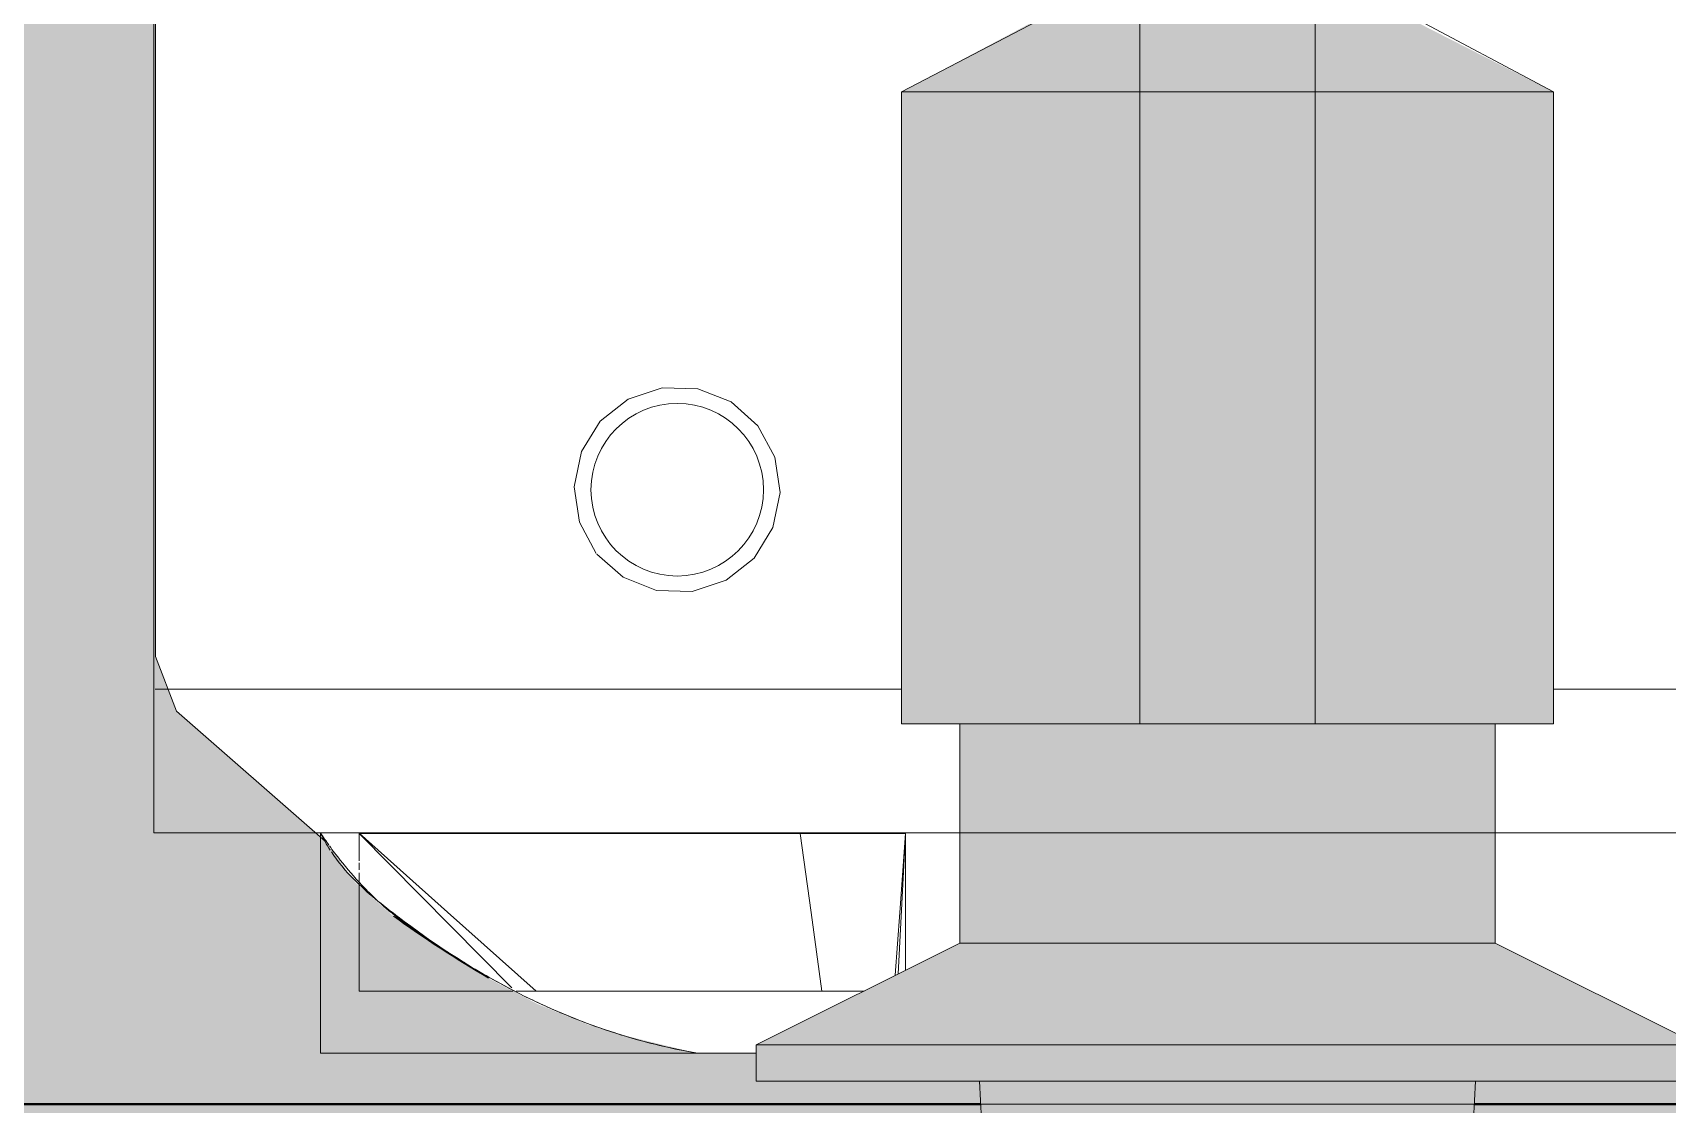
# Model space of a CAD drawing. Header units: metres. Extents: x 15 to 69.3, y -12.4 to 16.4.
# Drawn here: x 17.1596 to 17.2734, y 13.4278 to 13.5024 of the extents above; entities that cross this region are included whole.
import ezdxf

# ---------------------------------------------------------------- set-up
doc = ezdxf.new("R2010")
doc.units = ezdxf.units.M
doc.layers.add('1095_ARQ_BASE_dwg', color=7, linetype='Continuous', lineweight=5, true_color=0x767676)
doc.layers.add('A-FLOR', color=7, linetype='Continuous', lineweight=9, true_color=0x007f00)
for name, color, linetype, lineweight in [('A-WALL', 7, 'Continuous', 9), ('KIRYA - PAREDE', 7, 'Continuous', 40), ('P-PIPE', 7, 'Continuous', 5), ('P-SANR-FIXT', 7, 'Continuous', 5)]:
    doc.layers.add(name, color=color, linetype=linetype, lineweight=lineweight)

# ---------------------------------------------------------------- blocks, each defined once
blk = doc.blocks.new('1095_ARQ_BASE_dwg-3608001-TÉRREO')
at = {"layer": 'KIRYA - PAREDE', "color": 253, "true_color": 0xaaaaaa}
for p, q in [((17.22563, 13.42781), (17.05123, 13.42781)), ((17.33385, 13.42781), (17.25998, 13.42781))]:
    blk.add_line(p, q, dxfattribs=at)
blk = doc.blocks.new('UT_Purificador de água para cozinha - UT_Purificador de água para cozinha-3520486-TÉRREO')
at = {"layer": 'P-SANR-FIXT'}
for p, q in [((0.08689, -0.00355), (0.08283, -0.00355)), ((0.11318, -0.00355), (0.08689, -0.00355)), ((0.08689, -0.00355), (0.11318, -0.00355)), ((0.11318, -0.0186), (0.11318, -0.00355)), ((0.11318, -0.00355), (0.11318, -0.0186)), ((0.11049, -0.00787), (0.09976, -0.00787)), ((0.09976, -0.00787), (0.11049, -0.00787)), ((0.11049, -0.01521), (0.11049, -0.00787)), ((0.11049, -0.00787), (0.11049, -0.01521)), ((-0.12477, -0.0189), (0.03136, -0.0189)), ((0.06864, -0.0189), (0.12478, -0.0189)), ((0.1232, -0.02738), (0.11284, -0.0183)), ((0.11353, -0.0189), (0.12478, -0.0189)), ((0.12478, -0.19298), (0.12478, -0.0189)), ((0.12478, -0.0189), (0.12478, -0.23096)), ((0.12468, -0.03118), (0.1232, -0.02738)), ((0.12468, -0.19042), (0.12468, -0.03118))]:
    blk.add_line(p, q, dxfattribs=at)
at = {"layer": 'P-SANR-FIXT', "color": 8, "true_color": 0x808080}
for p, q in [((0.08283, -0.00355), (0.08689, -0.00355)), ((0.08689, -0.00355), (0.08283, -0.00355)), ((0.08689, -0.00355), (0.08283, -0.00355)), ((0.08283, -0.00355), (0.08689, -0.00355)), ((0.08283, -0.00355), (0.08689, -0.00355)), ((0.08689, -0.00355), (0.08283, -0.00355)), ((0.09953, -0.00787), (0.07536, -0.00787)), ((0.07536, -0.00787), (0.09816, -0.00787)), ((0.09953, -0.00787), (0.07536, -0.00787)), ((0.07536, -0.00787), (0.09953, -0.00787)), ((0.07243, -0.01886), (0.07294, -0.00908)), ((0.11049, -0.01886), (0.09985, -0.00811)), ((0.07243, -0.01887), (0.07243, -0.00933)), ((0.07243, -0.00933), (0.07243, -0.01887)), ((0.07243, -0.00933), (0.07243, -0.01887)), ((0.07243, -0.01887), (0.07243, -0.00933)), ((0.11049, -0.01611), (0.11049, -0.01521)), ((0.11049, -0.01521), (0.11049, -0.01611)), ((0.11049, -0.01682), (0.11049, -0.01632)), ((0.11049, -0.01632), (0.11049, -0.01682)), ((0.11049, -0.01887), (0.11049, -0.01696)), ((0.11049, -0.01696), (0.11049, -0.01887)), ((-0.11339, -0.0189), (0.03136, -0.0189)), ((-0.11318, -0.0189), (0.03136, -0.0189)), ((0.03136, -0.0189), (-0.11318, -0.0189)), ((0, -0.0189), (0.03136, -0.0189)), ((0.03136, -0.0189), (0, -0.0189)), ((0, -0.0189), (0.03136, -0.0189)), ((0.03136, -0.0189), (0, -0.0189)), ((0.06864, -0.0189), (0.11318, -0.0189)), ((0.11318, -0.0189), (0.06864, -0.0189)), ((0.06864, -0.0189), (0.1134, -0.0189)), ((0.06864, -0.0189), (0.11318, -0.0189)), ((0.11318, -0.0189), (0.06864, -0.0189)), ((0.06864, -0.0189), (0.11318, -0.0189)), ((0.11318, -0.0189), (0.06864, -0.0189)), ((0.11049, -0.01887), (0.07243, -0.01887)), ((0.07243, -0.01887), (0.11049, -0.01887)), ((0.11049, -0.01887), (0.07243, -0.01887)), ((0.11318, -0.0189), (0.11318, -0.01867)), ((0.11318, -0.01867), (0.11318, -0.0189))]:
    blk.add_line(p, q, dxfattribs=at)
at = {"layer": 'P-SANR-FIXT', "color": 8, "true_color": 0x808080, "flags": 128}
for points in [[(0.07826, -0.00787), (0.07901, -0.01336), (0.07976, -0.01886)], [(0.09816, -0.00787), (0.10433, -0.01337), (0.11049, -0.01887)], [(0.07243, -0.01886), (0.07283, -0.01336), (0.07314, -0.00898)], [(0.07243, -0.01886), (0.07279, -0.01885), (0.07345, -0.01885), (0.07441, -0.01885), (0.07578, -0.01885), (0.07764, -0.01885), (0.07976, -0.01886)], [(0.11049, -0.01886), (0.09146, -0.01886), (0.07243, -0.01886)], [(0.07243, -0.01886), (0.07243, -0.01886), (0.07243, -0.01886)], [(0.07976, -0.01886), (0.09521, -0.01886), (0.10772, -0.01886)], [(0.10789, -0.01886), (0.11, -0.01886), (0.11049, -0.01886)], [(0.11318, -0.0189), (0.11318, -0.0189), (0.11318, -0.0189)], [(0.11318, -0.0189), (0.11318, -0.0189), (0.11318, -0.0189)], [(0.08493, -0.03648), (0.08729, -0.0357), (0.08978, -0.03577), (0.0921, -0.03669), (0.09393, -0.0383)], [(0.09393, -0.0383), (0.0921, -0.03669), (0.08978, -0.03577), (0.08729, -0.0357), (0.08493, -0.03648)], [(0.08493, -0.03648), (0.08729, -0.0357), (0.08978, -0.03577), (0.0921, -0.03669), (0.09393, -0.0383)], [(0.09393, -0.0383), (0.0921, -0.03669), (0.08978, -0.03577), (0.08729, -0.0357), (0.08493, -0.03648)], [(0.08493, -0.03648), (0.08298, -0.03803), (0.08167, -0.04015), (0.08117, -0.04259), (0.08153, -0.04505), (0.08271, -0.04724), (0.08458, -0.0489), (0.08689, -0.04982), (0.08939, -0.04989), (0.09175, -0.0491)], [(0.09175, -0.0491), (0.08939, -0.04989), (0.08689, -0.04982), (0.08458, -0.0489), (0.08271, -0.04724), (0.08153, -0.04505), (0.08117, -0.04259), (0.08167, -0.04015), (0.08298, -0.03803), (0.08493, -0.03648)], [(0.08493, -0.03648), (0.08298, -0.03803), (0.08167, -0.04015), (0.08117, -0.04259), (0.08153, -0.04505), (0.08271, -0.04724), (0.08458, -0.0489), (0.08689, -0.04982), (0.08939, -0.04989), (0.09175, -0.0491)], [(0.09175, -0.0491), (0.08939, -0.04989), (0.08689, -0.04982), (0.08458, -0.0489), (0.08271, -0.04724), (0.08153, -0.04505), (0.08117, -0.04259), (0.08167, -0.04015), (0.08298, -0.03803), (0.08493, -0.03648)], [(0.09397, -0.03835), (0.09514, -0.04053), (0.09551, -0.04299), (0.095, -0.04544), (0.09369, -0.04756), (0.09175, -0.0491)], [(0.09175, -0.0491), (0.09369, -0.04756), (0.095, -0.04544), (0.09551, -0.04299), (0.09514, -0.04053), (0.09397, -0.03835)], [(0.09397, -0.03835), (0.09514, -0.04053), (0.09551, -0.04299), (0.095, -0.04544), (0.09369, -0.04756), (0.09175, -0.0491)], [(0.09175, -0.0491), (0.09369, -0.04756), (0.095, -0.04544), (0.09551, -0.04299), (0.09514, -0.04053), (0.09397, -0.03835)]]:
    blk.add_lwpolyline(points, dxfattribs=at)
at = {"layer": 'P-SANR-FIXT'}
blk.add_arc((0.05589, -0.08587), 0.08957, 54.3424, 59.4048, dxfattribs=at)
at = {"layer": 'P-SANR-FIXT', "color": 8, "true_color": 0x808080}
for start, end in [(90.001, 270.001), (90.001, 270.001), (90.001, 270.001), (90.001, 270.001), (270.001, 90.001), (270.001, 90.001), (270.001, 90.001), (270.001, 90.001)]:
    blk.add_arc((0.08833, -0.04279), 0.00601, start, end, dxfattribs=at)
for points, knots in [([(0.11256, -0.018), (0.11232, -0.01766), (0.1116, -0.01671), (0.11057, -0.01552), (0.10963, -0.01457), (0.10907, -0.01404), (0.10821, -0.01328), (0.10683, -0.01224), (0.10537, -0.01127), (0.10439, -0.01064), (0.10374, -0.01022), (0.10258, -0.0095), (0.10087, -0.0085), (0.09855, -0.00729), (0.09593, -0.00612), (0.09201, -0.00466), (0.08897, -0.00391), (0.08689, -0.00355)], [-0.9651751, -0.9651751, -0.9651751, -0.9651751, -0.925, -0.85, -0.8125, -0.79375, -0.775, -0.7, -0.625, -0.60625, -0.5875, -0.55, -0.475, -0.4, -0.3, -0.2, 0, 0, 0, 0]), ([(0.08689, -0.00355), (0.08779, -0.0037), (0.08957, -0.00407), (0.09133, -0.00455), (0.0922, -0.00482), (0.09505, -0.00569), (0.10049, -0.00802), (0.10545, -0.01127), (0.10778, -0.01305), (0.10887, -0.01388), (0.11057, -0.01523), (0.11196, -0.01687), (0.11242, -0.01757)], [-3.172811, -3.172811, -3.172811, -3.172811, -2.898254, -2.623696, -2.62356, -2.623424, -1.726779, -0.830133, -0.829874, -0.829614, -0.414807, -0.155062, -0.155062, -0.155062, -0.155062]), ([(0.11256, -0.018), (0.11232, -0.01766), (0.1116, -0.01671), (0.11057, -0.01552), (0.10963, -0.01457), (0.10907, -0.01404), (0.10821, -0.01328), (0.10683, -0.01224), (0.10537, -0.01127), (0.10439, -0.01064), (0.10374, -0.01022), (0.10258, -0.0095), (0.10087, -0.0085), (0.09855, -0.00729), (0.09593, -0.00612), (0.09201, -0.00466), (0.08897, -0.00391), (0.08689, -0.00355)], [-0.9651751, -0.9651751, -0.9651751, -0.9651751, -0.925, -0.85, -0.8125, -0.79375, -0.775, -0.7, -0.625, -0.60625, -0.5875, -0.55, -0.475, -0.4, -0.3, -0.2, 0, 0, 0, 0]), ([(0.08689, -0.00355), (0.08779, -0.0037), (0.08957, -0.00407), (0.09133, -0.00455), (0.0922, -0.00482), (0.09505, -0.00569), (0.10049, -0.00802), (0.10545, -0.01127), (0.10778, -0.01305), (0.10887, -0.01388), (0.11057, -0.01523), (0.11196, -0.01687), (0.11242, -0.01757)], [-3.172811, -3.172811, -3.172811, -3.172811, -2.898254, -2.623696, -2.62356, -2.623424, -1.726779, -0.830133, -0.829874, -0.829614, -0.414807, -0.155062, -0.155062, -0.155062, -0.155062]), ([(0.0753, -0.00787), (0.0755, -0.00787), (0.07579, -0.00787), (0.07666, -0.00787), (0.07745, -0.00787), (0.07822, -0.00787), (0.07826, -0.00787)], [0.778218, 0.778218, 0.778218, 0.778218, 0.9241879, 0.9711484, 1.3065889, 1.3272734, 1.3272734, 1.3272734, 1.3272734]), ([(0.09816, -0.00787), (0.09814, -0.00787), (0.0981, -0.00787), (0.09805, -0.00787), (0.09798, -0.00787), (0.09794, -0.00787), (0.09787, -0.00787), (0.09783, -0.00787), (0.09777, -0.00787), (0.09771, -0.00787), (0.09766, -0.00787), (0.09758, -0.00787), (0.09751, -0.00787), (0.09742, -0.00787), (0.09736, -0.00787), (0.09728, -0.00787), (0.09723, -0.00787), (0.09715, -0.00787), (0.0971, -0.00787), (0.09703, -0.00787), (0.09698, -0.00787), (0.09691, -0.00787), (0.09686, -0.00787), (0.09681, -0.00787), (0.09677, -0.00787), (0.09672, -0.00787), (0.09669, -0.00787), (0.09665, -0.00787), (0.09661, -0.00787), (0.09658, -0.00787), (0.09653, -0.00787), (0.09647, -0.00787), (0.09641, -0.00787), (0.09632, -0.00787), (0.09625, -0.00787), (0.09616, -0.00787), (0.09611, -0.00787), (0.09605, -0.00787), (0.09601, -0.00787), (0.09598, -0.00787), (0.09596, -0.00787), (0.09594, -0.00787), (0.09592, -0.00787), (0.09591, -0.00787), (0.09588, -0.00787), (0.09585, -0.00787), (0.09582, -0.00787), (0.09578, -0.00787), (0.09576, -0.00787), (0.09572, -0.00787), (0.09569, -0.00787), (0.09566, -0.00787), (0.09562, -0.00787), (0.09557, -0.00787), (0.0955, -0.00787), (0.09543, -0.00787), (0.09532, -0.00787), (0.09521, -0.00787), (0.0951, -0.00787), (0.09501, -0.00787), (0.09493, -0.00787), (0.09487, -0.00787), (0.09483, -0.00787), (0.09478, -0.00787), (0.09472, -0.00787), (0.09463, -0.00787), (0.09449, -0.00787), (0.09432, -0.00787), (0.09413, -0.00787), (0.094, -0.00787), (0.09387, -0.00787), (0.09377, -0.00787), (0.09367, -0.00787), (0.0936, -0.00787), (0.09353, -0.00787), (0.09343, -0.00787), (0.09336, -0.00787), (0.09322, -0.00787), (0.09301, -0.00787), (0.09281, -0.00787), (0.09258, -0.00787), (0.09236, -0.00787), (0.09211, -0.00787), (0.09187, -0.00787), (0.0917, -0.00787), (0.09144, -0.00787), (0.09129, -0.00787), (0.09099, -0.00787), (0.09071, -0.00787), (0.0904, -0.00787), (0.09005, -0.00787), (0.08976, -0.00787), (0.08938, -0.00787), (0.089, -0.00787), (0.0885, -0.00787), (0.08804, -0.00787), (0.08743, -0.00787), (0.08658, -0.00787), (0.08579, -0.00787), (0.08495, -0.00787), (0.08414, -0.00787), (0.08331, -0.00787), (0.0823, -0.00787), (0.08111, -0.00787), (0.07993, -0.00787), (0.07876, -0.00787), (0.07813, -0.00787), (0.07699, -0.00787), (0.07633, -0.00787), (0.07571, -0.00787), (0.07563, -0.00787)], [0.599257, 0.599257, 0.599257, 0.599257, 2.639487, 5.595857, 5.938678, 9.826627, 10.120541, 12.382883, 13.714577, 14.645225, 17.311294, 17.474646, 19.977363, 21.234714, 22.555741, 23.055547, 24.87638, 25.13412, 26.382712, 26.697212, 27.631305, 28.518045, 28.879898, 29.34956, 30.128491, 30.181076, 30.698683, 31.012591, 31.268875, 31.839067, 31.844107, 32.409259, 33.082011, 33.258123, 34.106986, 34.319916, 34.657586, 34.932887, 35.12286, 35.208187, 35.292067, 35.375947, 35.459827, 35.524332, 35.543707, 35.721543, 35.89938, 35.925805, 36.048127, 36.17045, 36.292773, 36.315238, 36.415096, 36.674437, 36.731097, 36.933777, 37.185889, 37.540227, 37.640681, 37.869578, 38.098475, 38.146676, 38.216977, 38.335479, 38.451451, 38.567423, 38.809903, 39.2343, 39.47313, 39.806932, 39.901177, 40.140734, 40.313547, 40.370447, 40.486359, 40.655483, 40.824606, 40.839716, 41.308986, 41.778255, 41.797118, 42.354557, 42.769629, 42.93086, 43.453969, 43.507162, 44.083464, 44.138308, 44.822647, 45.361666, 45.506986, 46.347413, 46.639867, 47.187839, 48.028265, 48.868691, 49.19627, 50.732702, 52.596713, 52.674253, 54.413245, 56.152236, 56.324735, 58.826622, 61.396705, 61.501007, 63.932689, 64.175393, 66.468674, 66.849779, 66.849779, 66.849779, 66.849779]), ([(0.07826, -0.00787), (0.07889, -0.00787), (0.08008, -0.00787), (0.08259, -0.00787), (0.08501, -0.00787), (0.08864, -0.00787), (0.09114, -0.00787), (0.09339, -0.00787), (0.09409, -0.00787), (0.09455, -0.00787)], [0, 0, 0, 0, 0.290077, 0.514977, 1.095212, 1.363381, 2.102096, 2.211786, 2.473539, 2.473539, 2.473539, 2.473539]), ([(0.09465, -0.00787), (0.0949, -0.00787), (0.09527, -0.00787), (0.09612, -0.00787), (0.09691, -0.00787), (0.09756, -0.00787), (0.09812, -0.00787), (0.09847, -0.00787), (0.09887, -0.00787), (0.09908, -0.00787), (0.0992, -0.00787), (0.09923, -0.00787)], [2.492265, 2.492265, 2.492265, 2.492265, 2.635988, 2.717278, 3.06019, 3.306819, 3.484393, 3.908595, 4.108569, 4.757, 4.98453, 4.98453, 4.98453, 4.98453]), ([(0.09928, -0.00787), (0.09929, -0.00787), (0.0994, -0.00787), (0.0995, -0.00787), (0.09956, -0.00787)], [5.0999317, 5.0999317, 5.0999317, 5.0999317, 5.2191857, 5.9616068, 5.9616068, 5.9616068, 5.9616068]), ([(0.0314, -0.0189), (0.03018, -0.0189), (0.02171, -0.0189), (0.00598, -0.0189), (-0.01578, -0.0189), (-0.03755, -0.0189), (-0.05508, -0.0189), (-0.06836, -0.0189), (-0.07622, -0.0189), (-0.08197, -0.0189), (-0.08562, -0.0189), (-0.08835, -0.0189), (-0.09062, -0.0189), (-0.09243, -0.0189), (-0.0938, -0.0189), (-0.09518, -0.0189), (-0.09704, -0.0189), (-0.0989, -0.0189), (-0.10079, -0.0189), (-0.10218, -0.0189), (-0.10355, -0.0189), (-0.10607, -0.0189), (-0.10815, -0.0189), (-0.10978, -0.0189)], [408.005319, 408.005319, 408.005319, 408.005319, 411.665886, 433.424567, 455.183248, 476.952838, 498.722428, 507.770725, 516.819021, 522.28949, 525.024725, 527.759959, 530.478628, 531.837963, 533.197297, 534.588405, 535.979512, 538.761727, 540.192161, 541.622595, 542.953606, 544.284617, 549.188612, 549.188612, 549.188612, 549.188612]), ([(-0.01159, -0.0189), (-0.01097, -0.0189), (-0.00853, -0.0189), (-0.00427, -0.0189), (0.00118, -0.0189), (0.00662, -0.0189), (0.01208, -0.0189), (0.01754, -0.0189), (0.02297, -0.0189), (0.02837, -0.0189), (0.03372, -0.0189), (0.03906, -0.0189), (0.04443, -0.0189), (0.04893, -0.0189), (0.05255, -0.0189), (0.05619, -0.0189), (0.06073, -0.0189), (0.0662, -0.0189), (0.07166, -0.0189), (0.07619, -0.0189), (0.0798, -0.0189), (0.08247, -0.0189), (0.08514, -0.0189), (0.0875, -0.0189), (0.08955, -0.0189), (0.09187, -0.0189), (0.09445, -0.0189), (0.09688, -0.0189), (0.09858, -0.0189), (0.09962, -0.0189), (0.10042, -0.0189), (0.101, -0.0189), (0.10157, -0.0189), (0.1021, -0.0189), (0.1026, -0.0189), (0.10306, -0.0189), (0.10352, -0.0189), (0.10404, -0.0189), (0.10462, -0.0189), (0.10508, -0.0189), (0.10536, -0.0189), (0.10547, -0.0189), (0.10557, -0.0189), (0.10571, -0.0189), (0.10588, -0.0189), (0.10614, -0.0189), (0.10646, -0.0189), (0.1068, -0.0189), (0.107, -0.0189), (0.1071, -0.0189)], [427.957047, 427.957047, 427.957047, 427.957047, 429.834652, 435.280127, 440.725603, 446.170887, 451.616172, 457.086425, 462.556679, 467.919633, 473.282587, 478.613053, 483.94352, 489.384054, 492.104321, 494.824588, 500.288148, 505.751708, 511.215268, 516.678828, 519.353159, 522.027491, 524.701822, 527.376154, 529.11511, 530.854066, 534.331979, 536.88833, 538.166505, 539.444681, 540.020971, 540.597262, 541.173553, 541.749843, 542.219103, 542.688363, 543.157623, 543.626883, 544.293746, 544.96061, 545.07658, 545.192549, 545.311049, 545.429549, 545.658441, 545.887333, 546.342116, 546.796899, 547.212749, 547.212749, 547.212749, 547.212749]), ([(0.11465, -0.0189), (0.11464, -0.0189), (0.11463, -0.0189), (0.11462, -0.0189), (0.1146, -0.0189), (0.11459, -0.0189), (0.11457, -0.0189), (0.11454, -0.0189), (0.11452, -0.0189), (0.1145, -0.0189), (0.11448, -0.0189), (0.11446, -0.0189), (0.11443, -0.0189), (0.11441, -0.0189), (0.11439, -0.0189), (0.11437, -0.0189), (0.11435, -0.0189), (0.11433, -0.0189), (0.11432, -0.0189), (0.11431, -0.0189), (0.11431, -0.0189), (0.11431, -0.0189), (0.1143, -0.0189), (0.1143, -0.0189), (0.11429, -0.0189), (0.11427, -0.0189), (0.11425, -0.0189), (0.11422, -0.0189), (0.11418, -0.0189), (0.11414, -0.0189), (0.11409, -0.0189), (0.11404, -0.0189), (0.114, -0.0189), (0.1139, -0.0189), (0.11373, -0.0189), (0.11354, -0.0189), (0.11339, -0.0189), (0.1133, -0.0189), (0.11322, -0.0189), (0.11317, -0.0189), (0.11311, -0.0189), (0.11304, -0.0189), (0.11296, -0.0189), (0.11283, -0.0189), (0.11268, -0.0189), (0.11251, -0.0189), (0.11235, -0.0189), (0.1122, -0.0189), (0.11194, -0.0189), (0.11158, -0.0189), (0.11112, -0.0189), (0.11067, -0.0189), (0.11015, -0.0189), (0.10958, -0.0189), (0.10896, -0.0189), (0.10834, -0.0189), (0.10746, -0.0189), (0.10634, -0.0189), (0.10497, -0.0189), (0.10361, -0.0189), (0.10179, -0.0189), (0.09953, -0.0189), (0.09592, -0.0189), (0.09153, -0.0189), (0.08637, -0.0189), (0.07967, -0.0189), (0.07378, -0.0189), (0.06956, -0.0189), (0.0687, -0.0189)], [322.162851, 322.162851, 322.162851, 322.162851, 322.555772, 322.771841, 322.987909, 323.203977, 323.420045, 323.606506, 323.792968, 323.935338, 324.077708, 324.1948, 324.311892, 324.412481, 324.513071, 324.582696, 324.652321, 324.689712, 324.727104, 324.742082, 324.75706, 324.760661, 324.764263, 324.781221, 324.798179, 324.829193, 324.860208, 324.90892, 324.957631, 325.055054, 325.11703, 325.179005, 325.24098, 325.302956, 325.579406, 325.855857, 325.975735, 326.095614, 326.154876, 326.214138, 326.273401, 326.332663, 326.432909, 326.533155, 326.733648, 326.891015, 327.048382, 327.205748, 327.363115, 327.822162, 328.281209, 328.740256, 329.199303, 329.822609, 330.445916, 331.069222, 331.692529, 333.061739, 334.430949, 335.800159, 337.169369, 339.878437, 342.587506, 348.005642, 353.032366, 358.05909, 368.112538, 370.70675, 370.70675, 370.70675, 370.70675]), ([(0.10744, -0.01887), (0.10741, -0.01887), (0.10737, -0.01887), (0.1073, -0.01887), (0.10725, -0.01887), (0.10717, -0.01887), (0.10711, -0.01887), (0.10705, -0.01887), (0.10697, -0.01887), (0.10687, -0.01887), (0.10674, -0.01887), (0.10661, -0.01887), (0.1064, -0.01887), (0.10621, -0.01887), (0.10601, -0.01887), (0.10585, -0.01887), (0.10571, -0.01887), (0.1056, -0.01887), (0.10553, -0.01887), (0.10544, -0.01887), (0.10533, -0.01887), (0.10519, -0.01887), (0.10494, -0.01887), (0.10466, -0.01887), (0.10434, -0.01887), (0.10412, -0.01887), (0.10391, -0.01887), (0.10374, -0.01887), (0.10359, -0.01887), (0.10348, -0.01887), (0.10337, -0.01887), (0.10322, -0.01887), (0.1031, -0.01887), (0.10289, -0.01887), (0.10257, -0.01887), (0.10226, -0.01887), (0.10192, -0.01887), (0.10159, -0.01887), (0.10121, -0.01887), (0.10085, -0.01887), (0.10061, -0.01887), (0.10022, -0.01887), (0.1, -0.01887), (0.09956, -0.01887), (0.09914, -0.01887), (0.09868, -0.01887), (0.09818, -0.01887), (0.09775, -0.01887), (0.0972, -0.01887), (0.09664, -0.01887), (0.0959, -0.01887), (0.09523, -0.01887), (0.09433, -0.01887), (0.09309, -0.01887), (0.09194, -0.01887), (0.09071, -0.01887), (0.08953, -0.01887), (0.08831, -0.01887), (0.08684, -0.01887), (0.08509, -0.01887), (0.08337, -0.01887), (0.08167, -0.01887), (0.08074, -0.01887), (0.07909, -0.01887), (0.07811, -0.01887), (0.07605, -0.01887), (0.07437, -0.01887), (0.07281, -0.01887), (0.07243, -0.01887)], [35.721543, 35.721543, 35.721543, 35.721543, 35.89938, 35.925805, 36.048127, 36.17045, 36.292773, 36.315238, 36.415096, 36.674437, 36.731097, 36.933777, 37.185889, 37.540227, 37.640681, 37.869578, 38.098475, 38.146676, 38.216977, 38.335479, 38.451451, 38.567423, 38.809903, 39.2343, 39.47313, 39.806932, 39.901177, 40.140734, 40.313547, 40.370447, 40.486359, 40.655483, 40.824606, 40.839716, 41.308986, 41.778255, 41.797118, 42.354557, 42.769629, 42.93086, 43.453969, 43.507162, 44.083464, 44.138308, 44.822647, 45.361666, 45.506986, 46.347413, 46.639867, 47.187839, 48.028265, 48.868691, 49.19627, 50.732702, 52.596713, 52.674253, 54.413245, 56.152236, 56.324735, 58.826622, 61.396705, 61.501007, 63.932689, 64.175393, 66.468674, 66.849779, 70.368752, 71.51929, 71.51929, 71.51929, 71.51929]), ([(0.11049, -0.01887), (0.11048, -0.01887), (0.11045, -0.01887), (0.11038, -0.01887), (0.11031, -0.01887), (0.11022, -0.01887), (0.11016, -0.01887), (0.11007, -0.01887), (0.11002, -0.01887), (0.10996, -0.01887), (0.10989, -0.01887), (0.10984, -0.01887), (0.10976, -0.01887), (0.10969, -0.01887), (0.10959, -0.01887), (0.10953, -0.01887), (0.10945, -0.01887), (0.10938, -0.01887), (0.10929, -0.01887), (0.10924, -0.01887), (0.10916, -0.01887), (0.10909, -0.01887), (0.10901, -0.01887), (0.10895, -0.01887), (0.10888, -0.01887), (0.10883, -0.01887), (0.10877, -0.01887), (0.10873, -0.01887), (0.10868, -0.01887), (0.10862, -0.01887), (0.10858, -0.01887), (0.10852, -0.01887), (0.10845, -0.01887), (0.10836, -0.01887), (0.10823, -0.01887), (0.10813, -0.01887), (0.108, -0.01887), (0.10791, -0.01887), (0.10782, -0.01887), (0.10774, -0.01887), (0.10769, -0.01887), (0.10766, -0.01887), (0.10762, -0.01887), (0.10758, -0.01887), (0.10755, -0.01887), (0.10751, -0.01887), (0.10747, -0.01887), (0.10744, -0.01887)], [0, 0, 0, 0, 0.182674, 2.639487, 5.595857, 5.938678, 9.826627, 10.120541, 12.382883, 13.714577, 14.645225, 17.311294, 17.474646, 19.977363, 21.234714, 22.555741, 23.055547, 24.87638, 25.13412, 26.382712, 26.697212, 27.631305, 28.518045, 28.879898, 29.34956, 30.128491, 30.181076, 30.698683, 31.012591, 31.268875, 31.839067, 31.844107, 32.409259, 33.082011, 33.258123, 34.106986, 34.319916, 34.657586, 34.932887, 35.12286, 35.208187, 35.292067, 35.375947, 35.459827, 35.524332, 35.543707, 35.721543, 35.721543, 35.721543, 35.721543]), ([(0.1081, -0.0189), (0.10818, -0.0189), (0.10832, -0.0189), (0.10846, -0.0189), (0.10858, -0.0189), (0.10867, -0.0189), (0.10875, -0.0189), (0.10885, -0.0189), (0.10898, -0.0189), (0.10912, -0.0189), (0.10924, -0.0189), (0.10939, -0.0189), (0.10954, -0.0189), (0.1097, -0.0189), (0.10983, -0.0189), (0.10994, -0.0189), (0.11003, -0.0189), (0.11015, -0.0189), (0.11031, -0.0189), (0.11051, -0.0189), (0.11071, -0.0189), (0.1109, -0.0189), (0.11109, -0.0189), (0.11128, -0.0189), (0.11152, -0.0189), (0.11236, -0.0189), (0.11299, -0.0189), (0.1134, -0.0189)], [0, 0, 0, 0, 0.848846, 1.697693, 2.267873, 2.838054, 3.408234, 3.978415, 5.226982, 6.47555, 7.724117, 8.972685, 11.551011, 14.129337, 16.795352, 19.461367, 21.723663, 23.985959, 28.510551, 33.923625, 39.336699, 44.749773, 50.162846, 55.612307, 61.061768, 71.96069, 135.274134, 135.274134, 135.274134, 135.274134]), ([(0.02728, -0.0289), (0.0232, -0.0289), (0.01386, -0.0289), (-0.00052, -0.0289), (-0.01619, -0.0289), (-0.03183, -0.0289), (-0.04745, -0.0289), (-0.06045, -0.0289), (-0.07084, -0.0289), (-0.07863, -0.0289), (-0.08508, -0.0289), (-0.09029, -0.0289), (-0.09421, -0.0289), (-0.09805, -0.0289), (-0.10174, -0.0289), (-0.10566, -0.0289), (-0.10855, -0.0289), (-0.11007, -0.0289)], [0.7564888, 0.7564888, 0.7564888, 0.7564888, 0.7777778, 0.8055556, 0.8333333, 0.8611111, 0.8888889, 0.9166667, 0.9305556, 0.9444444, 0.9583333, 0.9652778, 0.9722222, 0.9791667, 0.9861111, 0.9930556, 1, 1, 1, 1]), ([(0.0727, -0.0289), (0.07411, -0.0289), (0.07749, -0.0289), (0.0819, -0.0289), (0.08591, -0.0289), (0.08892, -0.0289), (0.09195, -0.0289), (0.09498, -0.0289), (0.09752, -0.0289), (0.09957, -0.0289), (0.10108, -0.0289), (0.10269, -0.0289), (0.1042, -0.0289), (0.10558, -0.0289), (0.10673, -0.0289), (0.10783, -0.0289), (0.10886, -0.0289), (0.10945, -0.0289), (0.10977, -0.0289)], [0.935149, 0.935149, 0.935149, 0.935149, 0.94318182, 0.95454545, 0.96022727, 0.96590909, 0.97159091, 0.97727273, 0.98295455, 0.98579545, 0.98863636, 0.99147727, 0.99431818, 0.99573864, 0.99715909, 0.99857955, 0.99928977, 1, 1, 1, 1]), ([(0.12459, -0.0289), (0.12459, -0.0289), (0.12457, -0.0289), (0.12455, -0.0289), (0.12451, -0.0289), (0.12447, -0.0289), (0.12443, -0.0289), (0.12439, -0.0289), (0.12435, -0.0289), (0.12431, -0.0289), (0.12426, -0.0289), (0.12421, -0.0289), (0.12416, -0.0289), (0.12412, -0.0289), (0.12408, -0.0289), (0.12402, -0.0289), (0.12396, -0.0289), (0.12389, -0.0289), (0.12382, -0.0289), (0.12375, -0.0289), (0.12368, -0.0289), (0.1236, -0.0289), (0.12355, -0.0289), (0.12344, -0.0289), (0.12332, -0.0289), (0.1232, -0.0289), (0.12307, -0.0289), (0.12294, -0.0289), (0.1229, -0.0289), (0.12279, -0.0289), (0.12262, -0.0289), (0.12254, -0.0289), (0.1224, -0.0289), (0.12222, -0.0289), (0.12209, -0.0289), (0.12195, -0.0289), (0.12183, -0.0289), (0.12172, -0.0289), (0.12154, -0.0289), (0.12133, -0.0289), (0.12109, -0.0289), (0.1209, -0.0289), (0.12064, -0.0289), (0.12032, -0.0289), (0.11993, -0.0289), (0.11954, -0.0289), (0.11901, -0.0289), (0.11845, -0.0289), (0.11783, -0.0289), (0.11732, -0.0289), (0.11682, -0.0289), (0.1164, -0.0289), (0.11606, -0.0289), (0.11569, -0.0289), (0.11532, -0.0289), (0.11499, -0.0289), (0.1146, -0.0289), (0.11416, -0.0289), (0.11355, -0.0289), (0.11289, -0.0289), (0.1122, -0.0289), (0.11158, -0.0289), (0.11082, -0.0289), (0.10997, -0.0289), (0.10874, -0.0289), (0.10742, -0.0289), (0.10587, -0.0289), (0.1043, -0.0289), (0.10273, -0.0289), (0.10062, -0.0289), (0.09795, -0.0289), (0.09472, -0.0289), (0.09146, -0.0289), (0.08815, -0.0289), (0.08477, -0.0289), (0.08131, -0.0289), (0.07734, -0.0289), (0.07448, -0.0289), (0.07281, -0.0289)], [0.58463542, 0.58463542, 0.58463542, 0.58463542, 0.58506944, 0.58550347, 0.5859375, 0.58637153, 0.58680556, 0.58702257, 0.58723958, 0.5874566, 0.58767361, 0.58789062, 0.58799913, 0.58810764, 0.58821615, 0.58832465, 0.58843316, 0.58854167, 0.58862305, 0.5886773, 0.58871799, 0.58875868, 0.58878581, 0.58879937, 0.58880615, 0.58881293, 0.58881972, 0.5888265, 0.58884684, 0.58888075, 0.58890788, 0.58894857, 0.58900282, 0.58905707, 0.58913845, 0.58919271, 0.58924696, 0.58930122, 0.58935547, 0.58951823, 0.58962674, 0.58973524, 0.58984375, 0.59006076, 0.59027778, 0.59049479, 0.59071181, 0.59114583, 0.59136285, 0.59157986, 0.59179688, 0.59190538, 0.59201389, 0.5922309, 0.59244792, 0.59266493, 0.59288194, 0.59331597, 0.59375, 0.59461806, 0.59548611, 0.59635417, 0.59722222, 0.59895833, 0.60069444, 0.60416667, 0.60763889, 0.61111111, 0.61458333, 0.61805556, 0.625, 0.63194444, 0.63888889, 0.64583333, 0.65277778, 0.65972222, 0.66666667, 0.67600692, 0.67600692, 0.67600692, 0.67600692]), ([(0.10977, -0.0289), (0.11077, -0.0289), (0.11209, -0.0289), (0.11347, -0.0289), (0.11421, -0.0289), (0.11475, -0.0289), (0.11523, -0.0289), (0.11566, -0.0289), (0.11603, -0.0289), (0.11637, -0.0289), (0.11661, -0.0289), (0.1168, -0.0289), (0.11703, -0.0289), (0.11736, -0.0289), (0.11757, -0.0289), (0.11769, -0.0289)], [0, 0, 0, 0, 0.25, 0.375, 0.4375, 0.5, 0.5625, 0.625, 0.6875, 0.71875, 0.75, 0.78125, 0.8125, 0.875, 1, 1, 1, 1]), ([(0.11769, -0.0289), (0.11802, -0.0289), (0.11838, -0.0289), (0.11871, -0.0289), (0.11895, -0.0289), (0.11924, -0.0289), (0.1195, -0.0289), (0.11972, -0.0289), (0.1199, -0.0289), (0.1201, -0.0289), (0.12034, -0.0289), (0.12062, -0.0289), (0.1209, -0.0289), (0.12116, -0.0289), (0.12134, -0.0289), (0.12142, -0.0289)], [0, 0, 0, 0, 0.0034722, 0.0069444, 0.0104167, 0.0138889, 0.0208333, 0.0277778, 0.0347222, 0.0416667, 0.0555556, 0.0694444, 0.0833333, 0.0972222, 0.1111111, 0.1111111, 0.1111111, 0.1111111]), ([(0.12156, -0.0289), (0.12168, -0.0289), (0.12196, -0.0289), (0.12222, -0.0289), (0.12236, -0.0289)], [0.11877476, 0.11877476, 0.11877476, 0.11877476, 0.13888889, 0.16666667, 0.16666667, 0.16666667, 0.16666667])]:
    blk.add_open_spline(points, degree=3, knots=knots, dxfattribs=at)
for points in [[(0.11251, -0.01769), (0.11275, -0.01808), (0.11298, -0.01848), (0.11318, -0.0189)], [(0.11251, -0.01769), (0.11275, -0.01808), (0.11298, -0.01848), (0.11318, -0.0189)], [(0.11318, -0.0189), (0.11299, -0.01861), (0.11279, -0.01832), (0.11259, -0.01804)], [(0.11318, -0.0189), (0.11299, -0.01861), (0.11279, -0.01832), (0.11259, -0.01804)], [(0.02157, -0.0289), (0.02347, -0.0289), (0.02538, -0.0289), (0.02729, -0.0289)], [(0.12277, -0.0289), (0.1229, -0.0289), (0.12314, -0.0289), (0.12346, -0.0289), (0.12364, -0.0289), (0.12372, -0.0289)]]:
    blk.add_open_spline(points, degree=3, dxfattribs=at)
at = {"layer": 'P-SANR-FIXT'}
for points, knots in [([(0.11371, -0.0189), (0.11378, -0.0189), (0.11399, -0.0189), (0.11422, -0.0189), (0.11439, -0.0189), (0.11449, -0.0189), (0.11456, -0.0189), (0.1146, -0.0189), (0.11462, -0.0189), (0.11464, -0.0189), (0.11465, -0.0189), (0.11465, -0.0189), (0.11467, -0.0189), (0.11468, -0.0189), (0.11469, -0.0189), (0.11469, -0.0189), (0.11469, -0.0189), (0.11469, -0.0189), (0.11468, -0.0189), (0.11467, -0.0189), (0.11466, -0.0189), (0.11466, -0.0189)], [152.552392, 152.552392, 152.552392, 152.552392, 166.152182, 195.096767, 216.837237, 238.577706, 260.333316, 282.088927, 290.276489, 298.464051, 303.932997, 309.401943, 312.128696, 314.855449, 316.194323, 317.533197, 318.872071, 320.210944, 320.797151, 321.383358, 321.969565, 321.969565, 321.969565, 321.969565]), ([(-0.0301, -0.0289), (-0.02582, -0.0289), (-0.01735, -0.0289), (-0.00472, -0.0289), (0.00802, -0.0289), (0.01677, -0.0289), (0.0213, -0.0289), (0.02157, -0.0289)], [0.75, 0.75, 0.75, 0.75, 0.77272727, 0.79545455, 0.81818182, 0.84090909, 0.84233181, 0.84233181, 0.84233181, 0.84233181]), ([(0.12372, -0.0289), (0.12381, -0.0289), (0.12396, -0.0289), (0.12414, -0.0289), (0.12428, -0.0289), (0.12439, -0.0289), (0.12447, -0.0289), (0.12452, -0.0289), (0.12456, -0.0289), (0.12458, -0.0289), (0.1246, -0.0289), (0.12461, -0.0289), (0.12463, -0.0289), (0.12464, -0.0289), (0.12464, -0.0289), (0.12465, -0.0289), (0.12465, -0.0289), (0.12466, -0.0289), (0.12467, -0.0289), (0.12468, -0.0289), (0.12469, -0.0289), (0.12469, -0.0289), (0.12469, -0.0289), (0.12469, -0.0289), (0.12469, -0.0289), (0.12468, -0.0289), (0.12468, -0.0289), (0.12467, -0.0289), (0.12466, -0.0289), (0.12464, -0.0289), (0.12462, -0.0289), (0.1246, -0.0289), (0.12459, -0.0289)], [0.2777778, 0.2777778, 0.2777778, 0.2777778, 0.3055556, 0.3333333, 0.3611111, 0.3888889, 0.4166667, 0.4444444, 0.4722222, 0.4861111, 0.5, 0.5138889, 0.5277778, 0.5347222, 0.5416667, 0.5486111, 0.5555556, 0.5590278, 0.5625, 0.5659722, 0.5694444, 0.5729167, 0.5746528, 0.5763889, 0.578125, 0.5798611, 0.5807292, 0.5815972, 0.5824653, 0.5833333, 0.5842014, 0.5846354, 0.5846354, 0.5846354, 0.5846354])]:
    blk.add_open_spline(points, degree=3, knots=knots, dxfattribs=at)
blk = doc.blocks.new('Registro de Gaveta - Agua Fria - MEP - Tigre - PVC Cromado - 25 mm-135403-TÉRREO')
at = {"layer": 'P-PIPE', "true_color": 0xe06060}
for points in [[(17.24891, 13.49831), (17.24891, 13.50853), (17.23671, 13.50853), (17.23671, 13.49831), (17.24281, 13.49831)], [(17.23585, 13.4983), (17.23671, 13.49832), (17.23671, 13.5052), (17.23423, 13.50468), (17.22947, 13.50329), (17.22011, 13.4983), (17.2358, 13.4983)], [(17.26551, 13.4983), (17.25464, 13.50384), (17.24891, 13.50508), (17.24891, 13.4983), (17.2644, 13.4983)], [(17.22011, 13.4543), (17.23671, 13.4543), (17.23671, 13.4983), (17.22011, 13.4983), (17.22011, 13.47921)], [(17.24891, 13.4543), (17.24891, 13.49831), (17.23671, 13.49831), (17.23671, 13.4543)], [(17.2644, 13.4543), (17.26551, 13.4543), (17.26551, 13.4983), (17.24891, 13.4983), (17.24891, 13.4543), (17.26118, 13.4543)], [(17.26082, 13.43903), (17.26146, 13.43903), (17.26146, 13.4543), (17.22417, 13.4543), (17.22417, 13.43903), (17.26033, 13.43903)], [(17.27453, 13.43194), (17.27564, 13.43194), (17.26146, 13.43903), (17.22417, 13.43903), (17.20998, 13.43194), (17.27426, 13.43194)], [(17.20998, 13.42942), (17.27564, 13.42942), (17.27564, 13.43194), (17.20998, 13.43194), (17.20998, 13.43047)], [(17.22731, 13.39431), (17.22784, 13.39832), (17.22969, 13.40245), (17.23185, 13.40527), (17.23585, 13.40814), (17.2391, 13.40936), (17.24281, 13.40981), (17.24281, 13.42942), (17.22554, 13.42942), (17.22729, 13.3947)], [(17.25831, 13.39431), (17.26008, 13.42942), (17.24281, 13.42942), (17.24281, 13.40981), (17.24703, 13.40922), (17.25145, 13.40708), (17.25415, 13.40477), (17.25623, 13.40206), (17.25785, 13.39778), (17.25808, 13.39697), (17.2583, 13.39448)]]:
    blk.add_hatch(color=13, dxfattribs=at).paths.add_polyline_path(points)
at = {"layer": 'P-PIPE'}
for p, q in [((17.23671, 13.50853), (17.23671, 13.49831)), ((17.24891, 13.49831), (17.24891, 13.50853)), ((17.22011, 13.4983), (17.22011, 13.4543)), ((17.23669, 13.4983), (17.22011, 13.4983)), ((17.23671, 13.4543), (17.23671, 13.49831)), ((17.24891, 13.49831), (17.23671, 13.49831)), ((17.24891, 13.49831), (17.24891, 13.4543)), ((17.26551, 13.4983), (17.24894, 13.4983)), ((17.26551, 13.4543), (17.26551, 13.4983)), ((17.23669, 13.4543), (17.22011, 13.4543)), ((17.22417, 13.4543), (17.22417, 13.43903)), ((17.24891, 13.4543), (17.23671, 13.4543)), ((17.26551, 13.4543), (17.24894, 13.4543)), ((17.26146, 13.43903), (17.26146, 13.4543)), ((17.22417, 13.43903), (17.20998, 13.43194)), ((17.22417, 13.43903), (17.26146, 13.43903)), ((17.27564, 13.43194), (17.26146, 13.43903)), ((17.20998, 13.43194), (17.20998, 13.42942)), ((17.27564, 13.43194), (17.20998, 13.43194)), ((17.20998, 13.42942), (17.27564, 13.42942)), ((17.22554, 13.42942), (17.22731, 13.39431)), ((17.25831, 13.39431), (17.26008, 13.42942))]:
    blk.add_line(p, q, dxfattribs=at)
at = {"layer": 'P-PIPE', "flags": 128}
for points in [[(17.22011, 13.4983), (17.23067, 13.50381), (17.23671, 13.50477)], [(17.24891, 13.50473), (17.25547, 13.50364), (17.26551, 13.4983)]]:
    blk.add_lwpolyline(points, dxfattribs=at)

msp = doc.modelspace()

# ---------------------------------------------------------------- hatches: boundary and pattern name
at = {"layer": 'A-FLOR', "true_color": 0x464646}
h = msp.add_hatch(color=49, dxfattribs=at)
h.paths.add_polyline_path([(18.19233, 13.25172), (18.19126, 13.25261), (18.19157, 13.25234)])
h.paths.add_polyline_path([(18.15902, 13.32089), (18.16009, 13.32), (18.15978, 13.32027)])
h.paths.add_polyline_path([(18.36062, 11.92781), (18.36062, 12.22781), (18.51062, 12.22781), (18.51062, 13.27781), (18.36462, 13.27781), (18.36602, 13.27641), (18.37872, 13.27641), (18.37982, 13.27535), (18.38765, 13.27418), (18.39441, 13.27123), (18.39986, 13.26705), (18.40446, 13.26095), (18.40727, 13.25379), (18.40831, 13.24685), (18.40922, 13.24558), (18.40922, 13.23321), (18.41062, 13.23181), (18.41062, 13.22781), (18.40662, 13.22781), (18.40662, 13.15981), (18.41062, 13.15981), (18.41037, 13.15581), (18.40899, 13.15441), (18.40899, 13.1381), (18.40815, 13.13721), (18.40815, 13.1364), (18.40867, 13.13544), (18.41006, 13.13208), (18.41062, 13.12781), (18.41006, 13.12354), (18.40815, 13.11841), (18.40919, 13.11731), (18.40919, 13.10101), (18.41037, 13.09981), (18.41062, 13.09581), (18.40662, 13.09581), (18.40662, 13.01267), (18.41062, 13.01267), (18.41037, 13.00867), (18.40899, 13.00727), (18.40899, 12.99097), (18.40815, 12.99007), (18.40819, 12.9892), (18.40875, 12.98811), (18.41006, 12.98494), (18.41062, 12.98067), (18.40971, 12.97551), (18.40962, 12.97502), (18.40846, 12.97255), (18.40815, 12.97127), (18.40919, 12.97017), (18.40919, 12.95388), (18.41037, 12.95267), (18.41062, 12.94867), (18.40662, 12.94867), (18.40676, 12.91417), (18.41062, 12.91417), (18.41062, 12.91017), (18.40922, 12.90877), (18.40922, 12.89607), (18.40816, 12.89497), (18.40693, 12.88699), (18.40405, 12.88039), (18.39986, 12.87493), (18.39354, 12.87025), (18.3866, 12.86753), (18.37966, 12.86648), (18.37872, 12.86557), (18.36602, 12.86557), (18.36462, 12.86417), (18.36062, 12.86417), (18.36062, 12.86067), (18.35562, 12.86067), (18.35562, 12.87138), (18.34362, 12.87138), (18.34349, 12.87367), (18.33383, 12.87367), (18.33837, 12.87004), (18.34367, 12.86309), (18.34721, 12.85411), (18.34832, 12.84567), (18.34816, 12.51445), (18.34689, 12.50605), (18.34344, 12.49793), (18.33758, 12.49055), (18.33074, 12.48533), (18.32176, 12.48178), (18.3121, 12.48067), (18.26077, 12.48083), (18.24684, 12.48399), (18.23972, 12.48903), (18.23662, 12.49141), (18.23524, 12.4926), (18.23397, 12.49467), (17.93178, 12.49467), (17.89421, 12.4985), (17.87173, 12.50477), (17.84856, 12.51425), (17.82792, 12.52626), (17.80807, 12.54173), (17.79079, 12.55946), (17.78689, 12.56419), (17.77835, 12.57479), (17.76813, 12.59007), (17.76592, 12.59371), (17.75972, 12.60586), (17.75553, 12.61559), (17.75053, 12.63023), (17.74858, 12.63674), (17.74605, 12.64825), (17.74445, 12.65797), (17.74335, 12.67348), (17.74298, 12.68098), (17.74368, 12.69545), (17.74466, 12.70471), (17.74761, 12.71992), (17.74958, 12.72833), (17.75369, 12.74096), (17.75745, 12.75041), (17.7651, 12.76597), (17.76745, 12.77027), (17.77395, 12.78043), (17.78082, 12.78976), (17.78906, 12.79973), (17.79323, 12.80481), (17.80954, 12.82063), (17.82911, 12.83586), (17.84995, 12.84785), (17.87204, 12.85667), (17.896, 12.86325), (17.91237, 12.86499), (17.93218, 12.86667), (18.23407, 12.86667), (18.2356, 12.86908), (18.24189, 12.87388), (18.24426, 12.87567), (18.24751, 12.87766), (18.26208, 12.88067), (18.2893, 12.8809), (18.29498, 12.88475), (18.30093, 12.88698), (18.30673, 12.88767), (18.34362, 12.88767), (18.34362, 12.88997), (18.35562, 12.88997), (18.35562, 12.90067), (18.36062, 12.90067), (18.36062, 12.89717), (18.36462, 12.89717), (18.36618, 12.89577), (18.37872, 12.89577), (18.37982, 12.89471), (18.38, 12.89479), (18.38008, 12.89497), (18.37902, 12.89607), (18.37902, 12.90877), (18.37762, 12.91017), (18.37762, 12.91417), (18.38162, 12.91417), (18.38162, 12.94867), (18.37762, 12.94867), (18.37787, 12.95267), (18.37925, 12.95407), (18.37896, 12.9658), (18.37872, 12.96557), (18.3659, 12.96568), (18.36462, 12.96442), (18.36062, 12.96417), (18.36062, 12.95517), (18.34712, 12.95517), (18.34603, 12.95569), (18.34578, 12.95655), (18.34562, 12.95891), (18.3455, 12.96567), (18.28385, 12.96567), (18.28385, 12.97367), (18.28132, 12.97356), (18.28132, 12.9728), (18.27957, 12.9728), (18.27938, 12.96215), (18.27846, 12.96073), (18.27753, 12.96001), (18.27733, 12.95988), (18.27574, 12.95944), (18.27442, 12.95944), (18.27382, 12.95953), (18.27263, 12.96001), (18.27169, 12.96073), (18.27099, 12.9617), (18.27062, 12.96301), (18.27058, 12.96369), (18.27058, 12.9728), (18.26964, 12.97302), (18.26938, 12.97371), (18.26938, 12.9728), (18.26765, 12.97302), (18.26709, 12.97842), (18.26715, 12.98336), (18.26768, 12.98855), (18.26938, 12.98832), (18.26953, 12.98802), (18.26972, 12.98855), (18.27059, 12.98855), (18.27081, 13.01117), (18.27958, 13.01117), (18.27978, 12.98853), (18.28132, 12.98841), (18.28132, 12.98767), (18.28385, 12.98767), (18.28385, 12.99567), (18.31172, 12.99585), (18.32645, 13.04172), (18.32093, 13.04179), (18.32009, 13.04227), (18.31962, 13.04296), (18.31951, 13.04357), (18.31951, 13.04667), (18.30323, 13.04667), (18.30175, 13.04744), (18.30054, 13.04921), (18.2996, 13.0517), (18.29886, 13.05527), (18.29853, 13.05865), (18.29853, 13.0627), (18.29886, 13.06608), (18.29931, 13.06854), (18.30003, 13.07099), (18.30138, 13.07346), (18.30206, 13.07422), (18.30323, 13.07467), (18.31951, 13.07467), (18.31962, 13.07839), (18.32009, 13.07908), (18.32093, 13.07955), (18.32183, 13.07963), (18.35949, 13.07943), (18.36018, 13.07888), (18.36062, 13.07763), (18.36062, 13.04372), (18.35987, 13.04215), (18.35907, 13.04177), (18.35862, 13.04172), (18.33867, 13.04172), (18.3304, 13.01513), (18.32734, 13.00627), (18.32408, 12.99567), (18.34562, 12.99567), (18.3458, 13.00493), (18.34609, 13.00575), (18.34712, 13.00617), (18.36062, 13.00617), (18.36062, 12.99717), (18.36462, 12.99692), (18.36602, 12.99554), (18.37872, 12.99577), (18.37911, 12.99554), (18.37905, 13.00747), (18.37787, 13.00867), (18.37762, 13.01267), (18.38162, 13.01267), (18.38162, 13.09581), (18.37762, 13.09581), (18.37787, 13.09981), (18.37925, 13.10121), (18.37905, 13.11155), (18.35901, 13.11053), (18.35901, 13.09497), (18.35648, 13.09497), (18.3494, 13.10916), (18.33412, 13.10916), (18.33412, 13.10511), (18.29012, 13.10511), (18.2846, 13.11592), (18.28321, 13.12171), (18.2799, 13.12171), (18.2799, 13.13391), (18.28323, 13.13391), (18.28344, 13.13519), (18.28514, 13.14115), (18.29012, 13.15051), (18.33412, 13.15051), (18.33412, 13.14645), (18.3494, 13.14645), (18.35648, 13.16064), (18.35901, 13.16064), (18.35901, 13.14508), (18.37912, 13.14406), (18.37905, 13.15461), (18.37787, 13.15581), (18.37762, 13.15981), (18.38162, 13.15981), (18.38148, 13.22781), (18.37762, 13.22781), (18.37762, 13.23181), (18.37902, 13.23321), (18.37902, 13.24591), (18.38008, 13.24701), (18.38, 13.24719), (18.37982, 13.24727), (18.37872, 13.24621), (18.36602, 13.24621), (18.36462, 13.24481), (18.36062, 13.24481), (18.36062, 13.24881), (18.22584, 13.24866), (18.22584, 13.24481), (18.22184, 13.24481), (18.22044, 13.24621), (18.20774, 13.24621), (18.20664, 13.24727), (18.19567, 13.24948), (18.19278, 13.25137), (18.18994, 13.25332), (18.18643, 13.2556), (18.185, 13.25562), (18.17602, 13.2646), (18.17404, 13.2646), (18.17121, 13.26743), (18.17404, 13.27026), (18.15948, 13.28452), (18.1567, 13.28194), (18.15397, 13.28497), (18.15397, 13.28665), (18.14499, 13.29563), (18.14504, 13.29724), (18.14484, 13.29727), (18.14468, 13.29724), (18.14361, 13.29621), (18.13091, 13.29621), (18.12951, 13.29481), (18.12551, 13.29481), (18.12551, 13.29881), (16.81984, 13.29881), (16.81984, 13.29481), (16.81584, 13.29506), (16.81444, 13.29644), (16.79944, 13.29644), (16.79834, 13.29748), (16.76649, 13.29701), (16.76755, 13.29591), (16.76732, 13.28321), (16.7687, 13.28181), (16.76895, 13.27781), (16.73702, 13.27781), (16.73619, 13.27035), (16.73562, 13.26292), (16.73412, 13.26109), (16.73347, 13.26085), (16.7215, 13.26085), (16.7215, 13.22759), (16.8768, 13.22742), (16.88446, 13.22622), (16.89147, 13.22331), (16.89853, 13.21766), (16.90316, 13.21162), (16.90636, 13.20392), (16.90744, 13.19565), (16.90727, 12.91925), (16.90607, 12.91158), (16.90316, 12.90457), (16.89751, 12.89751), (16.89147, 12.89288), (16.88377, 12.88968), (16.8755, 12.8886), (16.52804, 12.88877), (16.52038, 12.88997), (16.51337, 12.89288), (16.50631, 12.89853), (16.50168, 12.90457), (16.49848, 12.91227), (16.4974, 12.92054), (16.49757, 13.19695), (16.49877, 13.20461), (16.50168, 13.21162), (16.50733, 13.21868), (16.51337, 13.22331), (16.52107, 13.22651), (16.52934, 13.22759), (16.6834, 13.22759), (16.68338, 13.26085), (16.67114, 13.26094), (16.67018, 13.26157), (16.66928, 13.26292), (16.66829, 13.2746), (16.66788, 13.27781), (16.73595, 13.27781), (16.7362, 13.28181), (16.73758, 13.28321), (16.73735, 13.29591), (16.73841, 13.29701), (16.73838, 13.30277), (16.73786, 13.30377), (16.7364, 13.3079), (16.7362, 13.30869), (16.7362, 13.3094), (16.73595, 13.31131), (16.73651, 13.31558), (16.73841, 13.31988), (16.74147, 13.3235), (16.74184, 13.32395), (16.74392, 13.32538), (16.74502, 13.32593), (16.74818, 13.32724), (16.75245, 13.32781), (16.75761, 13.3269), (16.75812, 13.32679), (16.76057, 13.32565), (16.76103, 13.32534), (16.79045, 13.32524), (16.79855, 13.32533), (16.79944, 13.32618), (16.81444, 13.32618), (16.81584, 13.32756), (16.81984, 13.32781), (16.81984, 13.32381), (18.12551, 13.32395), (18.12551, 13.32781), (18.12951, 13.32781), (18.13091, 13.32641), (18.14361, 13.32641), (18.14471, 13.32535), (18.15592, 13.32299), (18.15857, 13.32125), (18.16141, 13.3193), (18.16491, 13.31701), (18.16634, 13.31699), (18.17533, 13.30801), (18.1773, 13.30801), (18.18013, 13.30518), (18.1773, 13.30235), (18.19172, 13.28794), (18.19464, 13.29067), (18.19737, 13.28764), (18.19737, 13.28596), (18.20635, 13.27698), (18.2063, 13.27537), (18.20651, 13.27535), (18.20667, 13.27537), (18.20774, 13.27641), (18.22044, 13.27641), (18.22184, 13.27781), (18.21062, 13.27781), (18.21062, 13.42781), (18.51062, 13.42781), (18.51062, 15.42781), (18.21062, 15.42781), (18.21062, 15.57781), (15.36062, 15.57781), (15.36062, 15.27781), (15.21062, 15.27781), (15.21062, 13.42781), (15.51062, 13.42781), (15.51062, 13.27781), (15.21062, 13.27781), (15.21062, 12.22781), (15.36062, 12.22781), (15.36062, 11.92781), (18.12053, 11.92781)])
h.paths.add_polyline_path([(18.34868, 13.0548), (18.34859, 13.05487), (18.34865, 13.0548)])
h.paths.add_polyline_path([(18.34867, 13.06646), (18.34856, 13.06655), (18.34865, 13.06647)])
h.paths.add_polyline_path([(18.2267, 13.27381), (18.36062, 13.27395), (18.36062, 13.27781), (18.22584, 13.27781), (18.22584, 13.27381)])
h.paths.add_polyline_path([(17.17542, 13.37781), (17.17542, 13.38181), (16.85651, 13.38166), (16.85651, 13.37781), (16.85251, 13.37781), (16.85111, 13.37921), (16.83841, 13.37921), (16.83731, 13.38027), (16.82951, 13.38143), (16.82314, 13.38406), (16.8169, 13.38907), (16.81258, 13.39489), (16.80986, 13.40183), (16.80882, 13.40876), (16.80791, 13.40971), (16.80791, 13.42241), (16.80651, 13.42381), (16.80651, 13.42781), (16.59423, 13.42781), (16.59423, 13.88281), (17.05123, 13.88281), (17.05123, 13.42781), (16.83951, 13.42781), (16.83951, 13.42381), (16.83811, 13.42241), (16.83811, 13.40971), (16.83705, 13.40861), (16.83713, 13.40842), (16.83731, 13.40835), (16.83841, 13.40941), (16.85111, 13.40941), (16.85251, 13.41081), (16.85651, 13.41081), (16.85651, 13.40681), (17.17542, 13.40681), (17.17542, 13.41081), (17.17942, 13.41056), (17.18082, 13.40918), (17.19582, 13.40918), (17.19692, 13.40813), (17.2266, 13.40835), (17.22554, 13.42942), (17.20998, 13.42942), (17.20998, 13.43135), (17.20592, 13.43135), (17.20046, 13.43268), (17.19838, 13.43331), (17.19478, 13.43477), (17.19133, 13.43658), (17.18471, 13.4409), (17.18206, 13.44325), (17.17997, 13.44611), (17.16961, 13.45519), (17.16813, 13.45899), (17.16813, 13.61823), (17.16776, 13.63144), (17.16797, 13.64466), (17.16833, 13.65125), (17.16895, 13.65783), (17.1699, 13.66436), (17.17127, 13.67081), (17.17395, 13.68037), (17.17727, 13.68971), (17.18119, 13.69883), (17.18565, 13.7077), (17.19075, 13.71628), (17.19368, 13.72031), (17.19701, 13.724), (17.20079, 13.72718), (17.20504, 13.72968), (17.20959, 13.73171), (17.21425, 13.73348), (17.22372, 13.73641), (17.23337, 13.73869), (17.24313, 13.74045), (17.25296, 13.74185), (17.26281, 13.74292), (17.27269, 13.7437), (17.28259, 13.74418), (17.2925, 13.74434), (17.3024, 13.74418), (17.31229, 13.74369), (17.32216, 13.74288), (17.33692, 13.74105), (17.34672, 13.73944), (17.36134, 13.73645), (17.36616, 13.73523), (17.37092, 13.73378), (17.37558, 13.73203), (17.38009, 13.72993), (17.38436, 13.72739), (17.38826, 13.72434), (17.39169, 13.72078), (17.39455, 13.71675), (17.39943, 13.70807), (17.40391, 13.69922), (17.4081, 13.69023), (17.41168, 13.68102), (17.41434, 13.67149), (17.41564, 13.66495), (17.41656, 13.65835), (17.41759, 13.64504), (17.41788, 13.63172), (17.41748, 13.61819), (17.41748, 13.45897), (17.41601, 13.45517), (17.40566, 13.44611), (17.40356, 13.44325), (17.40079, 13.44081), (17.39429, 13.43658), (17.39085, 13.43477), (17.38724, 13.43331), (17.38351, 13.43218), (17.3797, 13.43135), (17.34084, 13.43135), (17.34084, 13.42781), (17.33385, 13.42781), (17.33385, 13.43135), (17.27564, 13.43135), (17.27564, 13.42942), (17.26008, 13.42942), (17.25875, 13.39858), (17.25931, 13.39431), (17.25855, 13.38955), (17.25656, 13.38535), (17.25377, 13.38209), (17.25341, 13.38166), (17.25134, 13.38023), (17.25024, 13.37968), (17.24708, 13.37837), (17.24215, 13.37789), (17.23765, 13.37872), (17.23717, 13.3788), (17.23469, 13.37996), (17.23386, 13.38027), (17.20481, 13.38038), (17.19671, 13.38028), (17.19582, 13.37944), (17.18082, 13.37944), (17.17942, 13.37806)])
h.paths.add_polyline_path([(16.83208, 13.57676), (16.96223, 13.57676), (16.96709, 13.57773), (16.97121, 13.58048), (16.97396, 13.5846), (16.97493, 13.58946), (16.97469, 13.79517), (16.97396, 13.79887), (16.97121, 13.80299), (16.96709, 13.80574), (16.96223, 13.80671), (16.68303, 13.80671), (16.67817, 13.80574), (16.67405, 13.80299), (16.67129, 13.79887), (16.67033, 13.79401), (16.67056, 13.58829), (16.67129, 13.5846), (16.67405, 13.58048), (16.67817, 13.57773), (16.68303, 13.57676), (16.81337, 13.57676), (16.81345, 13.59746), (16.81342, 13.60041), (16.81323, 13.6155), (16.81321, 13.63199), (16.81003, 13.63331), (16.80477, 13.63735), (16.80073, 13.64261), (16.79819, 13.64873), (16.79733, 13.65531), (16.79819, 13.66188), (16.80073, 13.66801), (16.80477, 13.67327), (16.81003, 13.6773), (16.81615, 13.67984), (16.82273, 13.68071), (16.8293, 13.67984), (16.83543, 13.6773), (16.84069, 13.67327), (16.84472, 13.66801), (16.84726, 13.66188), (16.84813, 13.65531), (16.84726, 13.64873), (16.84472, 13.64261), (16.84069, 13.63735), (16.83543, 13.63331), (16.83205, 13.63191), (16.83225, 13.62325), (16.8321, 13.57939)])

# ---------------------------------------------------------------- linework, layer by layer
at = {"layer": 'A-WALL', "color": 253, "true_color": 0xaaaaaa}
msp.add_line((15.51062, 13.42781), (18.21062, 13.42781), dxfattribs=at)

# ---------------------------------------------------------------- block references
at = {"layer": '1095_ARQ_BASE_dwg', "color": 253, "true_color": 0xaaaaaa}
msp.add_blockref('1095_ARQ_BASE_dwg-3608001-TÉRREO', (0, 0), dxfattribs=at)
at = {"layer": 'P-PIPE'}
msp.add_blockref('Registro de Gaveta - Agua Fria - MEP - Tigre - PVC Cromado - 25 mm-135403-TÉRREO', (0, 0), dxfattribs=at)
at = {"layer": 'P-SANR-FIXT', "color": 8, "true_color": 0x808080, "rotation": 180}
msp.add_blockref('UT_Purificador de água para cozinha - UT_Purificador de água para cozinha-3520486-TÉRREO', (17.29281, 13.42781), dxfattribs=at)

doc.saveas('drawing.dxf')
